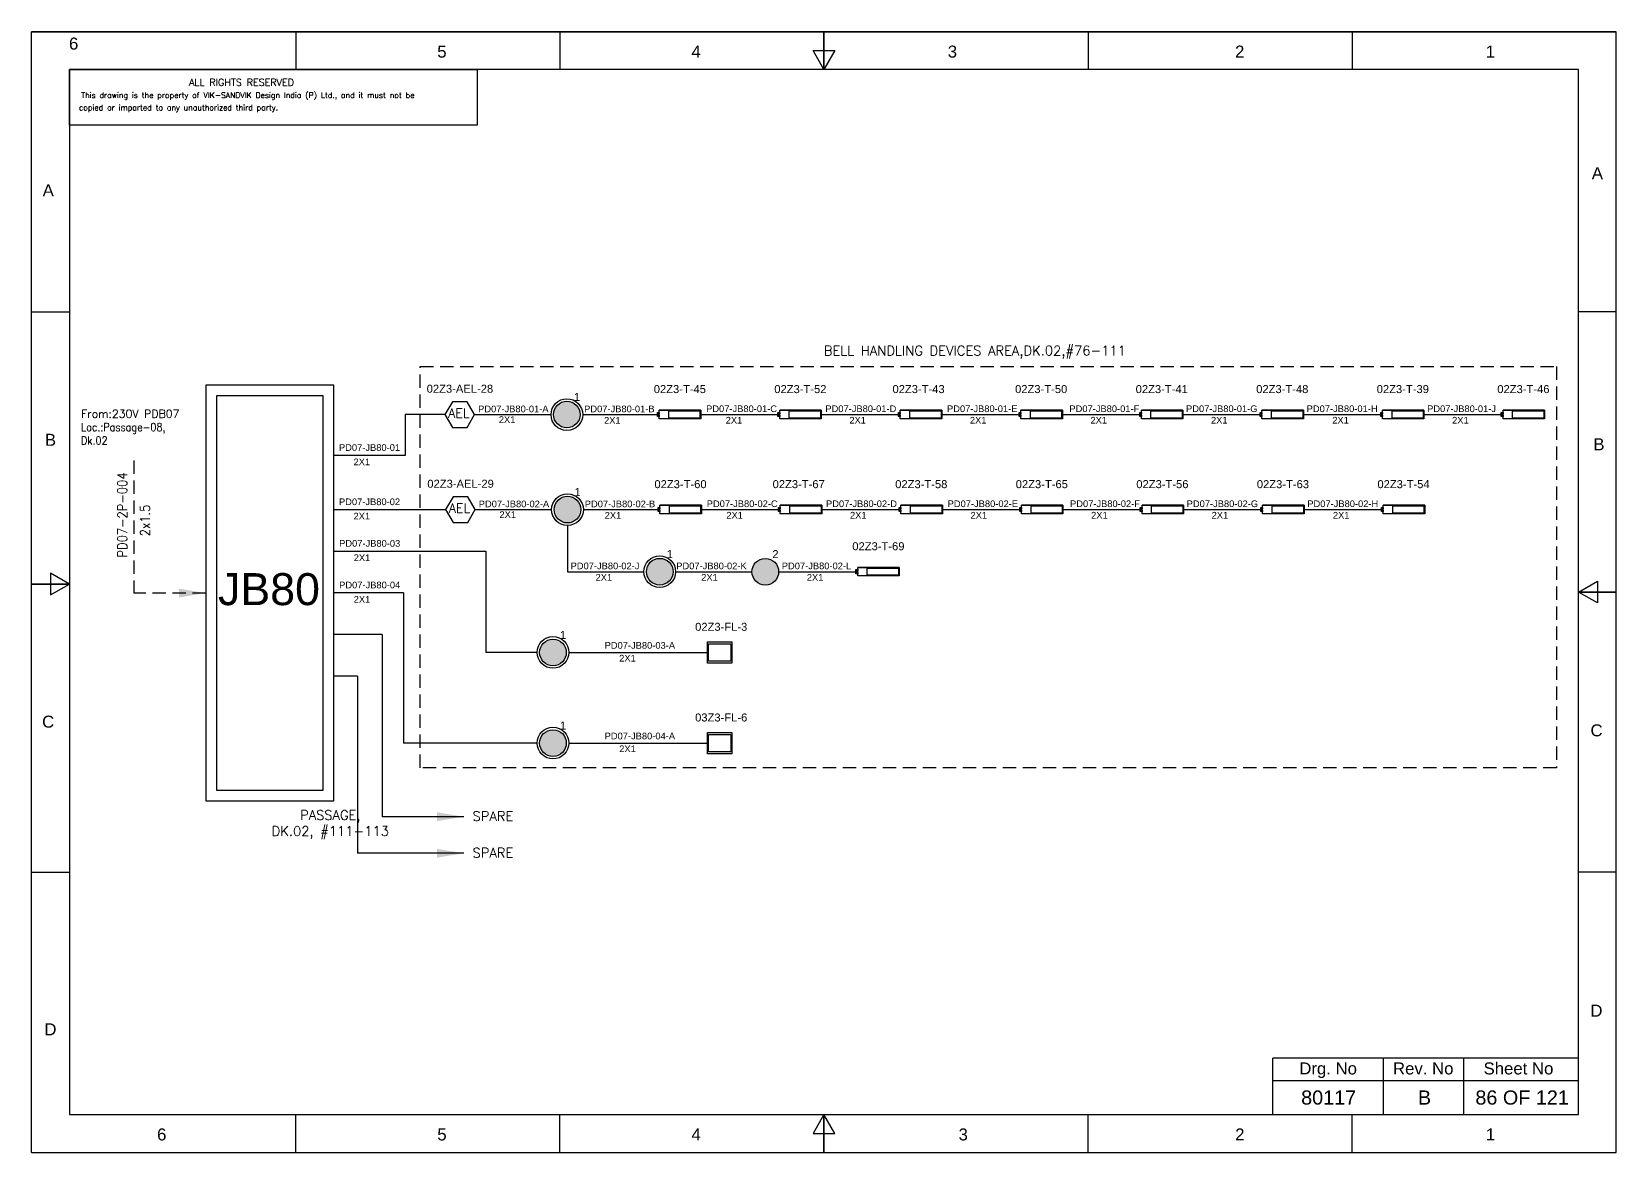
# Model space of a CAD drawing. Header units: inches. Extents: x -3311 to 1429, y -713 to 2436.
# Drawn here: x -2320.5 to -2023.5, y 98.9 to 309 of the extents above; entities that cross this region are included whole.
import ezdxf
from ezdxf.enums import TextEntityAlignment as Align

# ---------------------------------------------------------------- set-up
doc = ezdxf.new("R2010")
doc.units = ezdxf.units.IN
doc.linetypes.add('HIDDEN', pattern=[0.375, 0.25, -0.125])
doc.linetypes.add('SOLID', pattern=[0])
for name, color, linetype, lineweight in [('ELEC_TXT-025', 1, 'Continuous', 25), ('HEL-025', 1, 'Continuous', 25), ('HEL-035', 2, 'Continuous', 35)]:
    doc.layers.add(name, color=color, linetype=linetype, lineweight=lineweight)
doc.layers.add('LINE', color=3, linetype='SOLID')
doc.styles.add('_NORMAL', font='arial.ttf')
doc.styles.add('ROMANS', font='simplex.shx', dxfattribs={"width": 0.88})
doc.styles.get("Standard").update_dxf_attribs({"font": 'arial.ttf'})
doc.dimstyles.get("Standard").update_dxf_attribs({"dimtxt": 0.18, "dimasz": 0.18, "dimexe": 0.18, "dimexo": 0.0625, "dimgap": 0.09, "dimtad": 0, "dimtih": 1, "dimtoh": 1, "dimdec": 4, "dimzin": 0, "dimdsep": 46, "dimtxsty": 'Standard', "dimcen": 0.09, "dimadec": 0, "dimazin": 0, "dimtfac": 1, "dimtdec": 4, "dimtofl": 0, "dimtmove": 0, "dimatfit": 3, "dimfxl": 1, "dimtolj": 1, "dimtzin": 0, "dimarcsym": 0})

# ---------------------------------------------------------------- blocks, each defined once
blk = doc.blocks.new('fr')
at = {"color": 7, "linetype": 'Continuous'}
for p, q in [((33763.99, 4500.4), (33466.99, 4500.4)), ((33466.99, 4500.4), (33763.99, 4500.4)), ((33466.99, 4290.33), (33466.99, 4500.4)), ((33516.49, 4500.4), (33516.49, 4493.33)), ((33565.99, 4500.4), (33565.99, 4493.33)), ((33615.49, 4500.4), (33615.49, 4493.33)), ((33615.49, 4493.33), (33615.49, 4500.4)), ((33615.49, 4500.4), (33615.49, 4493.33)), ((33664.99, 4500.4), (33664.99, 4493.33)), ((33714.49, 4500.4), (33714.49, 4493.33)), ((33763.99, 4290.33), (33763.99, 4500.4)), ((33763.99, 4290.33), (33763.99, 4500.4)), ((33615.49, 4493.33), (33613.45, 4496.87)), ((33613.45, 4496.87), (33617.53, 4496.87)), ((33617.53, 4496.87), (33615.49, 4493.33)), ((33756.92, 4493.33), (33474.06, 4493.33)), ((33474.06, 4493.33), (33474.06, 4297.41)), ((33756.92, 4297.41), (33756.92, 4493.33)), ((33466.99, 4447.89), (33474.06, 4447.89)), ((33763.99, 4447.89), (33756.92, 4447.89)), ((33474.06, 4396.87), (33470.53, 4398.91)), ((33470.53, 4398.91), (33470.53, 4394.83)), ((33466.99, 4396.87), (33474.06, 4396.87)), ((33474.06, 4396.87), (33466.99, 4396.87)), ((33466.99, 4396.87), (33474.06, 4396.87)), ((33470.53, 4394.83), (33474.06, 4396.87)), ((33756.92, 4395.37), (33760.45, 4397.41)), ((33760.45, 4397.41), (33760.45, 4393.33)), ((33763.99, 4395.37), (33756.92, 4395.37)), ((33760.45, 4393.33), (33756.92, 4395.37)), ((33756.92, 4395.37), (33763.99, 4395.37)), ((33763.99, 4395.37), (33756.92, 4395.37)), ((33466.99, 4342.85), (33474.06, 4342.85)), ((33763.99, 4342.85), (33756.92, 4342.85)), ((33474.06, 4297.41), (33756.92, 4297.41)), ((33516.49, 4290.33), (33516.49, 4297.41)), ((33565.99, 4290.33), (33565.99, 4297.41)), ((33615.49, 4297.41), (33613.45, 4293.87)), ((33615.49, 4290.33), (33615.49, 4297.41)), ((33617.53, 4293.87), (33615.49, 4297.41)), ((33615.49, 4297.41), (33615.49, 4290.33)), ((33615.49, 4290.33), (33615.49, 4297.41)), ((33664.99, 4290.33), (33664.99, 4297.41)), ((33714.49, 4290.33), (33714.49, 4297.41)), ((33613.45, 4293.87), (33617.53, 4293.87)), ((33466.99, 4290.33), (33763.99, 4290.33)), ((33466.99, 4290.33), (33763.99, 4290.33))]:
    blk.add_line(p, q, dxfattribs=at)
at = {"color": 7, "style": '_NORMAL'}
for s, p in [('6', (33474.86, 4498.18)), ('5', (33543.88, 4496.68)), ('4', (33591.52, 4496.68)), ('3', (33639.57, 4496.68)), ('2', (33693.41, 4496.68)), ('1', (33740.39, 4496.68)), ('A', (33760.45, 4473.88)), ('A', (33470.1, 4470.68)), ('B', (33470.52, 4423.9)), ('B', (33760.74, 4423.06)), ('C', (33470.08, 4371.07)), ('C', (33760.29, 4369.44)), ('D', (33760.27, 4316.89)), ('D', (33470.51, 4313.39)), ('6', (33491.37, 4293.69)), ('5', (33543.89, 4293.69)), ('4', (33591.53, 4293.69)), ('3', (33641.59, 4293.69)), ('2', (33693.43, 4293.69)), ('1', (33740.41, 4293.69))]:
    blk.add_text(s, height=2.25, dxfattribs=at).set_placement(p, align=Align.MIDDLE_CENTER)
blk = doc.blocks.new('A$C4BAD7D21')
at = {"layer": 'HEL-025'}
blk.add_lwpolyline([(-34000, 0), (-34000, 2086), (-18714, 2086), (-18714, 0)], close=True, dxfattribs=at)
at = {"layer": 'HEL-025', "style": 'ROMANS'}
for s, p in [('This drawing is the property of VIK-SANDVIK Design India (P) Ltd., and it must not be', (-33558, 1016)), (' copied or imparted to any unauthorized third party.', (-33785, 550))]:
    blk.add_text(s, height=210, dxfattribs=at).set_placement(p)
at = {"layer": 'HEL-035', "style": 'ROMANS'}
blk.add_text('     ALL RIGHTS RESERVED', height=262.5, dxfattribs=at).set_placement((-30497, 1476))
blk = doc.blocks.new('FIXED_KEY_SWITCH')
h = blk.add_hatch(color=1)
h.dxf.hatch_style = 1
edge = h.paths.add_edge_path()
edge.add_arc((848.13, 1737.46), 2.5, 0, 360)
at = {"color": 1}
blk.add_circle((848.13, 1737.46), 2.5, dxfattribs=at)
at = {"color": 7, "insert": (849.44, 1741.5), "char_height": 1.5, "attachment_point": 1, "style": '_NORMAL'}
blk.add_mtext_dynamic_manual_height_columns('1', width=1.5, gutter_width=7.5, heights=[0], dxfattribs=at)
blk = doc.blocks.new('SWT')
blk.add_blockref('FIXED_KEY_SWITCH', (0, 0))
blk.add_attdef('TAG_NO', (844.55, 1741.11), '', height=1.5)
blk = doc.blocks.new('2A')
at = {"color": 7, "lineweight": -3, "ltscale": 2.5}
blk.add_line((790.02, 1997.62, -0.03), (782.23, 1997.62, -0.03), dxfattribs=at)
at = {"color": 7, "lineweight": -3, "ltscale": 2.5, "elevation": -0.03}
for points in [[(781.91, 1997.21), (782.23, 1997.21), (782.23, 1996.94), (781.91, 1996.94)], [(781.91, 1996.7), (782.23, 1996.7), (782.23, 1996.44), (781.91, 1996.44)], [(782.23, 1997.62), (790.02, 1997.62), (790.02, 1996.02), (782.23, 1996.02)], [(784.03, 1997.5), (789.88, 1997.5), (789.88, 1996.14), (784.03, 1996.14)]]:
    blk.add_lwpolyline(points, close=True, dxfattribs=at)
blk = doc.blocks.new('LED TUBE LIGHT 30W')
blk.add_blockref('2A', (179.91, -357.89))
blk.add_attdef('TAG_NO.', (962.52, 1642.97), '', height=1.5)
blk = doc.blocks.new('AEL')
at = {"color": 4}
blk.add_lwpolyline([(989.98, -190.09), (992.75, -190.09), (994.14, -187.69), (992.75, -185.28), (989.98, -185.28), (988.59, -187.69)], close=True, dxfattribs=at)
at = {"color": 4, "style": 'ROMANS'}
blk.add_text('AEL', height=1.725, dxfattribs=at).set_placement((989.2, -188.27))
blk = doc.blocks.new('AEL_L')
blk.add_blockref('AEL', (0, 0))
blk.add_attdef('TAG_NO', (986.55, -183.59), '', height=1.5)
blk = doc.blocks.new('13')
for points in [[(436.88, 1959.44), (441.46, 1959.44), (441.46, 1955.44), (436.88, 1955.44)], [(437.07, 1959.08), (441.26, 1959.08), (441.26, 1955.8), (437.07, 1955.8)]]:
    blk.add_lwpolyline(points, close=True)
blk = doc.blocks.new('LED FLOOD LIGHT 100W')
blk.add_blockref('13', (5123.55, -712.19))
blk.add_attdef('TAG_NO', (5558.98, 1249.67), '', height=1.5)
blk = doc.blocks.new('RHS_SWITCH')
h = blk.add_hatch(color=1)
h.dxf.hatch_style = 1
edge = h.paths.add_edge_path()
edge.add_arc((2068.03, 3653.6), 2, 0, 360)
at = {"color": 1}
blk.add_circle((2068.03, 3653.6), 2, dxfattribs=at)
at = {"color": 7, "insert": (2069.08, 3656.84), "char_height": 1.2, "attachment_point": 1, "style": '_NORMAL'}
blk.add_mtext_dynamic_manual_height_columns('2', width=1.5, gutter_width=7.5, heights=[0], dxfattribs=at)

msp = doc.modelspace()

# ---------------------------------------------------------------- linework, layer by layer
for p, q in [((-2250.48, 237.24), (-2250.48, 229.59)), ((-2243.05, 237.24), (-2250.48, 237.24)), ((-2235.37, 211.62), (-2235.37, 192.64)), ((-2250.83, 203.82), (-2263.89, 203.82)), ((-2250.83, 203.82), (-2250.83, 175.65)), ((-2254.79, 196.02), (-2263.89, 196.02)), ((-2254.79, 196.02), (-2254.79, 161.85)), ((-2225.77, 192.64), (-2235.37, 192.64)), ((-2259.47, 188.22), (-2263.89, 188.22)), ((-2259.47, 188.22), (-2259.47, 155)), ((-2225.77, 175.65), (-2250.83, 175.65))]:
    msp.add_line(p, q)
at = {"color": 7, "linetype": 'Continuous'}
for p, q in [((-2030.58, 116.61), (-2087.9, 116.61)), ((-2087.9, 106.01), (-2087.9, 116.61)), ((-2067.12, 106.01), (-2067.12, 116.61)), ((-2052.11, 106.01), (-2052.11, 116.61)), ((-2087.9, 112.42), (-2030.58, 112.42))]:
    msp.add_line(p, q, dxfattribs=at)
at = {"linetype": 'HIDDEN', "ltscale": 10}
msp.add_lwpolyline([(-2247.69, 246.24), (-2034.72, 246.24), (-2034.72, 171.02), (-2247.69, 171.02)], close=True, dxfattribs=at)
for points in [[(-2263.89, 242.72), (-2287.89, 242.72), (-2287.89, 164.82), (-2263.89, 164.82)], [(-2265.89, 240.72), (-2285.89, 240.72), (-2285.89, 166.82), (-2265.89, 166.82)]]:
    msp.add_lwpolyline(points, close=True)
msp.add_lwpolyline([(-2301.37, 228.65), (-2301.37, 203.77)], dxfattribs=at)
at = {"layer": 'LINE', "color": 0}
for p, q in [((-2237.5, 237.24), (-2223.18, 237.24)), ((-2217.23, 237.24, 0.03), (-2202.91, 237.24, 0.03)), ((-2195.11, 237.24, 0.03), (-2180.31, 237.24, 0.03)), ((-2172.52, 237.24, 0.03), (-2157.72, 237.24, 0.03)), ((-2149.92, 237.24, 0.03), (-2135.13, 237.24, 0.03)), ((-2127.33, 237.24, 0.03), (-2112.53, 237.24, 0.03)), ((-2104.73, 237.24, 0.03), (-2089.94, 237.24, 0.03)), ((-2082.14, 237.24, 0.03), (-2067.34, 237.24, 0.03)), ((-2059.55, 237.24, 0.03), (-2044.75, 237.24, 0.03)), ((-2250.48, 229.59), (-2263.89, 229.59)), ((-2263.89, 219.42), (-2242.93, 219.42)), ((-2237.38, 219.42), (-2223.06, 219.42)), ((-2217.11, 219.42, 0.03), (-2202.79, 219.42, 0.03)), ((-2194.99, 219.42, 0.03), (-2180.19, 219.42, 0.03)), ((-2172.4, 219.42, 0.03), (-2157.6, 219.42, 0.03)), ((-2149.8, 219.42, 0.03), (-2135.01, 219.42, 0.03)), ((-2127.21, 219.42, 0.03), (-2112.41, 219.42, 0.03)), ((-2104.61, 219.42, 0.03), (-2089.82, 219.42, 0.03)), ((-2082.02, 219.42, 0.03), (-2067.22, 219.42, 0.03)), ((-2220.08, 216.45), (-2220.08, 207.78)), ((-2263.86, 211.62), (-2235.37, 211.62)), ((-2220.08, 207.78), (-2205.76, 207.78)), ((-2199.81, 207.78), (-2185.49, 207.78)), ((-2180.49, 207.78), (-2165.7, 207.78)), ((-2219.83, 192.64), (-2193.87, 192.64)), ((-2219.83, 175.65), (-2193.87, 175.65))]:
    msp.add_line(p, q, dxfattribs=at)
for centre in [(-2220.2, 237.24), (-2220.08, 219.42), (-2202.79, 207.78), (-2222.8, 192.64), (-2222.8, 175.65)]:
    msp.add_circle(centre, 2.97, dxfattribs=at)

# ---------------------------------------------------------------- block references
for name, p in [('fr', (-35787.5, -4191.4)), ('SWT', (-3068.33, -1500.22)), ('SWT', (-3068.21, -1518.04)), ('SWT', (-3050.92, -1529.68)), ('SWT', (-3070.93, -1544.82)), ('SWT', (-3070.93, -1561.81))]:
    msp.add_blockref(name, p)
ref = msp.add_blockref('AEL_L', (-3231.64, 424.92))
ref.add_attrib('TAG_NO', '02Z3-AEL-28', (-2246.47, 241.33), dxfattribs={"color": 4, "height": 1.5})
ref = msp.add_blockref('LED TUBE LIGHT 30W', (-3165.04, -1401.69, 0.05))
ref.add_attrib('TAG_NO.', '02Z3-T-45', (-2203.91, 241.26, 0.05), dxfattribs={"height": 1.5})
ref = msp.add_blockref('LED TUBE LIGHT 30W', (-3142.45, -1401.69, 0.05))
ref.add_attrib('TAG_NO.', '02Z3-T-52', (-2181.32, 241.26, 0.05), dxfattribs={"height": 1.5})
ref = msp.add_blockref('LED TUBE LIGHT 30W', (-3119.85, -1401.69, 0.05))
ref.add_attrib('TAG_NO.', '02Z3-T-43', (-2159.17, 241.26, 0.05), dxfattribs={"height": 1.5})
ref = msp.add_blockref('LED TUBE LIGHT 30W', (-3097.26, -1401.69, 0.05))
ref.add_attrib('TAG_NO.', '02Z3-T-50', (-2136.19, 241.26, 0.05), dxfattribs={"height": 1.5})
ref = msp.add_blockref('LED TUBE LIGHT 30W', (-3074.66, -1401.69, 0.05))
ref.add_attrib('TAG_NO.', '02Z3-T-41', (-2113.59, 241.26, 0.05), dxfattribs={"height": 1.5})
ref = msp.add_blockref('LED TUBE LIGHT 30W', (-3052.07, -1401.69, 0.05))
ref.add_attrib('TAG_NO.', '02Z3-T-48', (-2091, 241.26, 0.05), dxfattribs={"height": 1.5})
ref = msp.add_blockref('LED TUBE LIGHT 30W', (-3029.48, -1401.69, 0.05))
ref.add_attrib('TAG_NO.', '02Z3-T-39', (-2068.41, 241.26, 0.05), dxfattribs={"height": 1.5})
ref = msp.add_blockref('LED TUBE LIGHT 30W', (-3006.88, -1401.69, 0.05))
ref.add_attrib('TAG_NO.', '02Z3-T-46', (-2045.81, 241.26, 0.05), dxfattribs={"height": 1.5})
ref = msp.add_blockref('AEL_L', (-3231.52, 407.11))
ref.add_attrib('TAG_NO', '02Z3-AEL-29', (-2246.35, 223.52), dxfattribs={"color": 4, "height": 1.5})
ref = msp.add_blockref('LED TUBE LIGHT 30W', (-3164.92, -1419.5, 0.05))
ref.add_attrib('TAG_NO.', '02Z3-T-60', (-2203.79, 223.44, 0.05), dxfattribs={"height": 1.5})
ref = msp.add_blockref('LED TUBE LIGHT 30W', (-3142.33, -1419.5, 0.05))
ref.add_attrib('TAG_NO.', '02Z3-T-67', (-2181.64, 223.44, 0.05), dxfattribs={"height": 1.5})
ref = msp.add_blockref('LED TUBE LIGHT 30W', (-3119.73, -1419.5, 0.05))
ref.add_attrib('TAG_NO.', '02Z3-T-58', (-2158.66, 223.44, 0.05), dxfattribs={"height": 1.5})
ref = msp.add_blockref('LED TUBE LIGHT 30W', (-3097.14, -1419.5, 0.05))
ref.add_attrib('TAG_NO.', '02Z3-T-65', (-2136.07, 223.44, 0.05), dxfattribs={"height": 1.5})
ref = msp.add_blockref('LED TUBE LIGHT 30W', (-3074.54, -1419.5, 0.05))
ref.add_attrib('TAG_NO.', '02Z3-T-56', (-2113.47, 223.44, 0.05), dxfattribs={"height": 1.5})
ref = msp.add_blockref('LED TUBE LIGHT 30W', (-3051.95, -1419.5, 0.05))
ref.add_attrib('TAG_NO.', '02Z3-T-63', (-2090.88, 223.44, 0.05), dxfattribs={"height": 1.5})
ref = msp.add_blockref('LED TUBE LIGHT 30W', (-3029.35, -1419.5, 0.05))
ref.add_attrib('TAG_NO.', '02Z3-T-54', (-2068.28, 223.44, 0.05), dxfattribs={"height": 1.5})
ref = msp.add_blockref('LED TUBE LIGHT 30W', (-3127.83, -1431.15, 0.03))
ref.add_attrib('TAG_NO.', '02Z3-T-69', (-2166.7, 211.8, 0.03), dxfattribs={"height": 1.5})
ref = msp.add_blockref('LED FLOOD LIGHT 100W', (-7754.3, -1052.61))
ref.add_attrib('TAG_NO', '02Z3-FL-3', (-2196.16, 196.7), dxfattribs={"height": 1.5})
ref = msp.add_blockref('LED FLOOD LIGHT 100W', (-7754.3, -1069.6))
ref.add_attrib('TAG_NO', '03Z3-FL-6', (-2196.16, 179.7), dxfattribs={"height": 1.5})
at = {"layer": 'ELEC_TXT-025', "color": 0, "xscale": 0.005, "yscale": 0.005, "zscale": 0.005}
msp.add_blockref('A$C4BAD7D21', (-2143.43, 291.51), dxfattribs=at)
at = {"layer": 'LINE', "color": 7, "xscale": 1.25, "yscale": 1.25, "zscale": 1.25}
msp.add_blockref('RHS_SWITCH', (-4768.04, -4359.23), dxfattribs=at)

# ---------------------------------------------------------------- texts
at = {"color": 7}
for s, p in [('PD07-JB80-01-A', (-2236.83, 237.67, 0.03)), ('PD07-JB80-01-B', (-2216.96, 237.67, 0.05)), ('PD07-JB80-01-C', (-2194.1, 237.7, 0.11)), ('PD07-JB80-01-D', (-2171.75, 237.7, 0.14)), ('PD07-JB80-01-E', (-2148.95, 237.7, 0.16)), ('PD07-JB80-01-F', (-2126.01, 237.7, 0.19)), ('PD07-JB80-01-G', (-2104.15, 237.7, 0.19)), ('PD07-JB80-01-H', (-2081.54, 237.7, 0.19)), ('PD07-JB80-01-J', (-2058.96, 237.7, 0.19)), ('2X1', (-2232.95, 235.67)), ('2X1', (-2213.23, 235.52)), ('2X1', (-2190.43, 235.55, 0.03)), ('2X1', (-2167.25, 235.55, 0.03)), ('2X1', (-2144.66, 235.55, 0.03)), ('2X1', (-2122.06, 235.55, 0.03)), ('2X1', (-2099.47, 235.55, 0.03)), ('2X1', (-2076.74, 235.55, 0.03)), ('2X1', (-2054.28, 235.55, 0.03)), ('PD07-JB80-01', (-2262.91, 230.43)), ('2X1', (-2260.18, 227.74)), ('PD07-JB80-02', (-2262.91, 220.26)), ('PD07-JB80-02-A', (-2236.71, 219.86, 0.03)), ('PD07-JB80-02-B', (-2216.84, 219.86, 0.05)), ('PD07-JB80-02-C', (-2193.98, 219.89, 0.11)), ('PD07-JB80-02-D', (-2171.63, 219.89, 0.14)), ('PD07-JB80-02-E', (-2148.83, 219.89, 0.16)), ('PD07-JB80-02-F', (-2125.89, 219.89, 0.19)), ('PD07-JB80-02-G', (-2104.03, 219.89, 0.19)), ('PD07-JB80-02-H', (-2081.42, 219.89, 0.19)), ('2X1', (-2260.18, 217.57)), ('2X1', (-2232.83, 217.86)), ('2X1', (-2213.11, 217.71)), ('2X1', (-2190.31, 217.74, 0.03)), ('2X1', (-2167.13, 217.74, 0.03)), ('2X1', (-2144.54, 217.74, 0.03)), ('2X1', (-2121.94, 217.74, 0.03)), ('2X1', (-2099.35, 217.74, 0.03)), ('2X1', (-2076.62, 217.74, 0.03)), ('PD07-JB80-03', (-2262.88, 212.46)), ('2X1', (-2260.15, 209.77)), ('PD07-JB80-02-J', (-2219.5, 208.24, 0.16)), ('PD07-JB80-02-K', (-2199.7, 208.24, 0.16)), ('PD07-JB80-02-L', (-2179.91, 208.24, 0.16)), ('PD07-JB80-04', (-2262.88, 204.66)), ('2X1', (-2214.82, 206.09)), ('2X1', (-2195.02, 206.09)), ('2X1', (-2175.23, 206.09)), ('2X1', (-2260.15, 201.97)), ('PD07-JB80-03-A', (-2213.12, 193.34, 0.08)), ('2X1', (-2210.39, 190.94)), ('PD07-JB80-04-A', (-2213.12, 176.35, 0.08)), ('2X1', (-2210.39, 173.95))]:
    msp.add_text(s, height=1.25, dxfattribs=at).set_placement(p)
at = {"color": 7, "lineweight": 30}
msp.add_text('JB80', height=6, dxfattribs=at).set_placement((-2276.03, 204.51), align=Align.MIDDLE_CENTER)
at = {"color": 7}
for s, height, p in [('Sheet No', 2.246, (-2041.84, 114.66)), ('Drg. No', 2.246, (-2077.52, 114.66)), ('Rev. No', 2.246, (-2059.69, 114.66)), ('80117', 2.653, (-2077.42, 109.21)), ('B', 2.65, (-2059.45, 109.21)), ('86 OF 121', 2.653, (-2041.16, 109.21))]:
    msp.add_text(s, height=height, dxfattribs=at).set_placement(p, align=Align.MIDDLE_CENTER)
at = {"color": 7, "char_height": 1.8, "attachment_point": 1, "style": '_NORMAL'}
for s, insert, width in [('{\\Fromans|c0;\\C2;BELL HANDLING DEVICES AREA,DK.02,#76-111}', (-2172.04, 250.12, 0.22), 74.3987), ('{\\Fromans|c0;\\C2;SPARE}', (-2237.89, 162.85), 8.1658), ('{\\Fromans|c0;\\C2;SPARE}', (-2237.89, 155.99), 8.1658)]:
    msp.add_mtext(s, dxfattribs=dict(at, insert=insert, width=width))
at = {"color": 7, "insert": (-2311.26, 238.13), "char_height": 1.5, "width": 36.8884, "attachment_point": 1}
msp.add_mtext('{\\Fromans|c0;\\C2;From:230V PDB07 \\P\\Fsimplex|c0;\\W0.88;Loc.:Passage-08,      \\PDk.02}', dxfattribs=at)
at = {"color": 7, "insert": (-2304.42, 210.43), "char_height": 1.8, "width": 17.1296, "attachment_point": 1, "rotation": 90, "style": '_NORMAL'}
msp.add_mtext('{\\Fromans|c0;\\W0.88;PD07-2P-004}', dxfattribs=at)
at = {"color": 7, "insert": (-2300.15, 214.43), "char_height": 1.8, "attachment_point": 1, "rotation": 90, "style": '_NORMAL'}
msp.add_mtext('{\\Fsimplex|c0;\\W0.88;2x1.5}', dxfattribs=at)
at = {"color": 7, "insert": (-2275.53, 163.06), "char_height": 1.8, "attachment_point": 1, "style": '_NORMAL'}
msp.add_mtext('\\pxqc;{\\Fromans|c0;\\C2;PASSAGE, \\PDK.02, #111-113}', dxfattribs=at)

# ---------------------------------------------------------------- leaders
at = {"linetype": 'HIDDEN', "ltscale": 10}
msp.add_leader([(-2287.89, 203.77), (-2301.37, 203.77)], dimstyle='Standard', override={"dimasz": 5, "dimarcsym": 1}, dxfattribs=at)
for points in [[(-2239.51, 161.85), (-2254.79, 161.85)], [(-2239.51, 155), (-2259.47, 155)]]:
    msp.add_leader(points, dimstyle='Standard', override={"dimasz": 5, "dimarcsym": 1})

doc.saveas('drawing.dxf')
